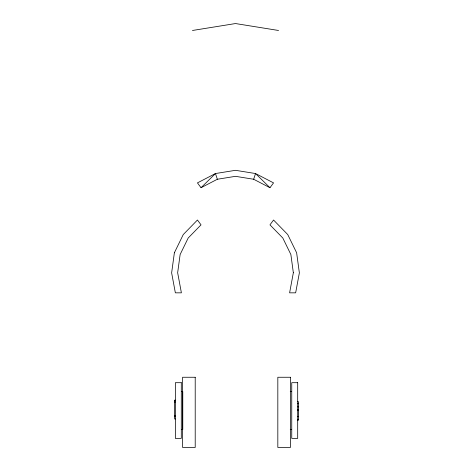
<?xml version="1.0" encoding="UTF-8"?>
<svg xmlns="http://www.w3.org/2000/svg" width="471" height="471" viewBox="0 0 471 471"><rect width="100%" height="100%" fill="white"/><g stroke="black" fill="none" stroke-linecap="round" stroke-linejoin="round"><path stroke-width="0.71" d="M253.651 179.251L255.535 173.54L235.5 170.314L215.465 173.54L197.449 182.883L201.035 187.717L217.349 179.251L235.5 176.331L253.651 179.251L269.965 187.717L273.551 182.883L255.535 173.54L269.965 187.717M201.035 187.717L215.465 173.54L217.349 179.251M192.445 30.48L235.5 23.55L278.555 30.48M181.429 391.601L182.777 391.601L182.777 429.475L181.429 429.475M290.26 391.601L291.614 391.601M175.353 400.138L174.606 400.138L174.606 418.978L175.353 418.978M174.606 400.715L175.353 400.715M297.69 401.633L298.431 401.633L298.431 420.114L297.69 420.114M174.606 402.028L175.353 402.028M297.69 403.364L298.431 403.364M297.69 403.659L298.431 403.659M297.69 406.856L298.431 406.856M297.69 409.794L298.431 409.794M297.69 410.3L298.431 410.3M174.606 415.905L175.353 415.905M174.606 416.376L175.353 416.376M297.69 416.482L298.431 416.482M297.69 419.814L298.431 419.814M290.26 429.475L291.614 429.475M174.37 252.78L171.638 272.886L175.353 292.838L181.394 292.838L177.655 272.738L180.128 254.523L188.194 238.002L201.035 224.85L197.449 220.016L183.272 234.54L174.37 252.78M293.345 272.738L289.606 292.838L295.647 292.838L299.362 272.886L296.63 252.78L287.728 234.54L273.551 220.016L269.965 224.85L282.806 238.002L290.872 254.523L293.345 272.738M195.212 377.259L182.589 377.259L182.589 447.45L195.212 447.45L195.212 377.259M290.454 377.259L277.825 377.259L277.825 447.45L290.454 447.45L290.454 377.259M181.294 382.693L175.353 382.693L175.353 438.389L181.294 438.389L181.294 382.693M297.69 382.693L291.749 382.693L291.749 438.389L297.69 438.389L297.69 382.693"/></g></svg>
